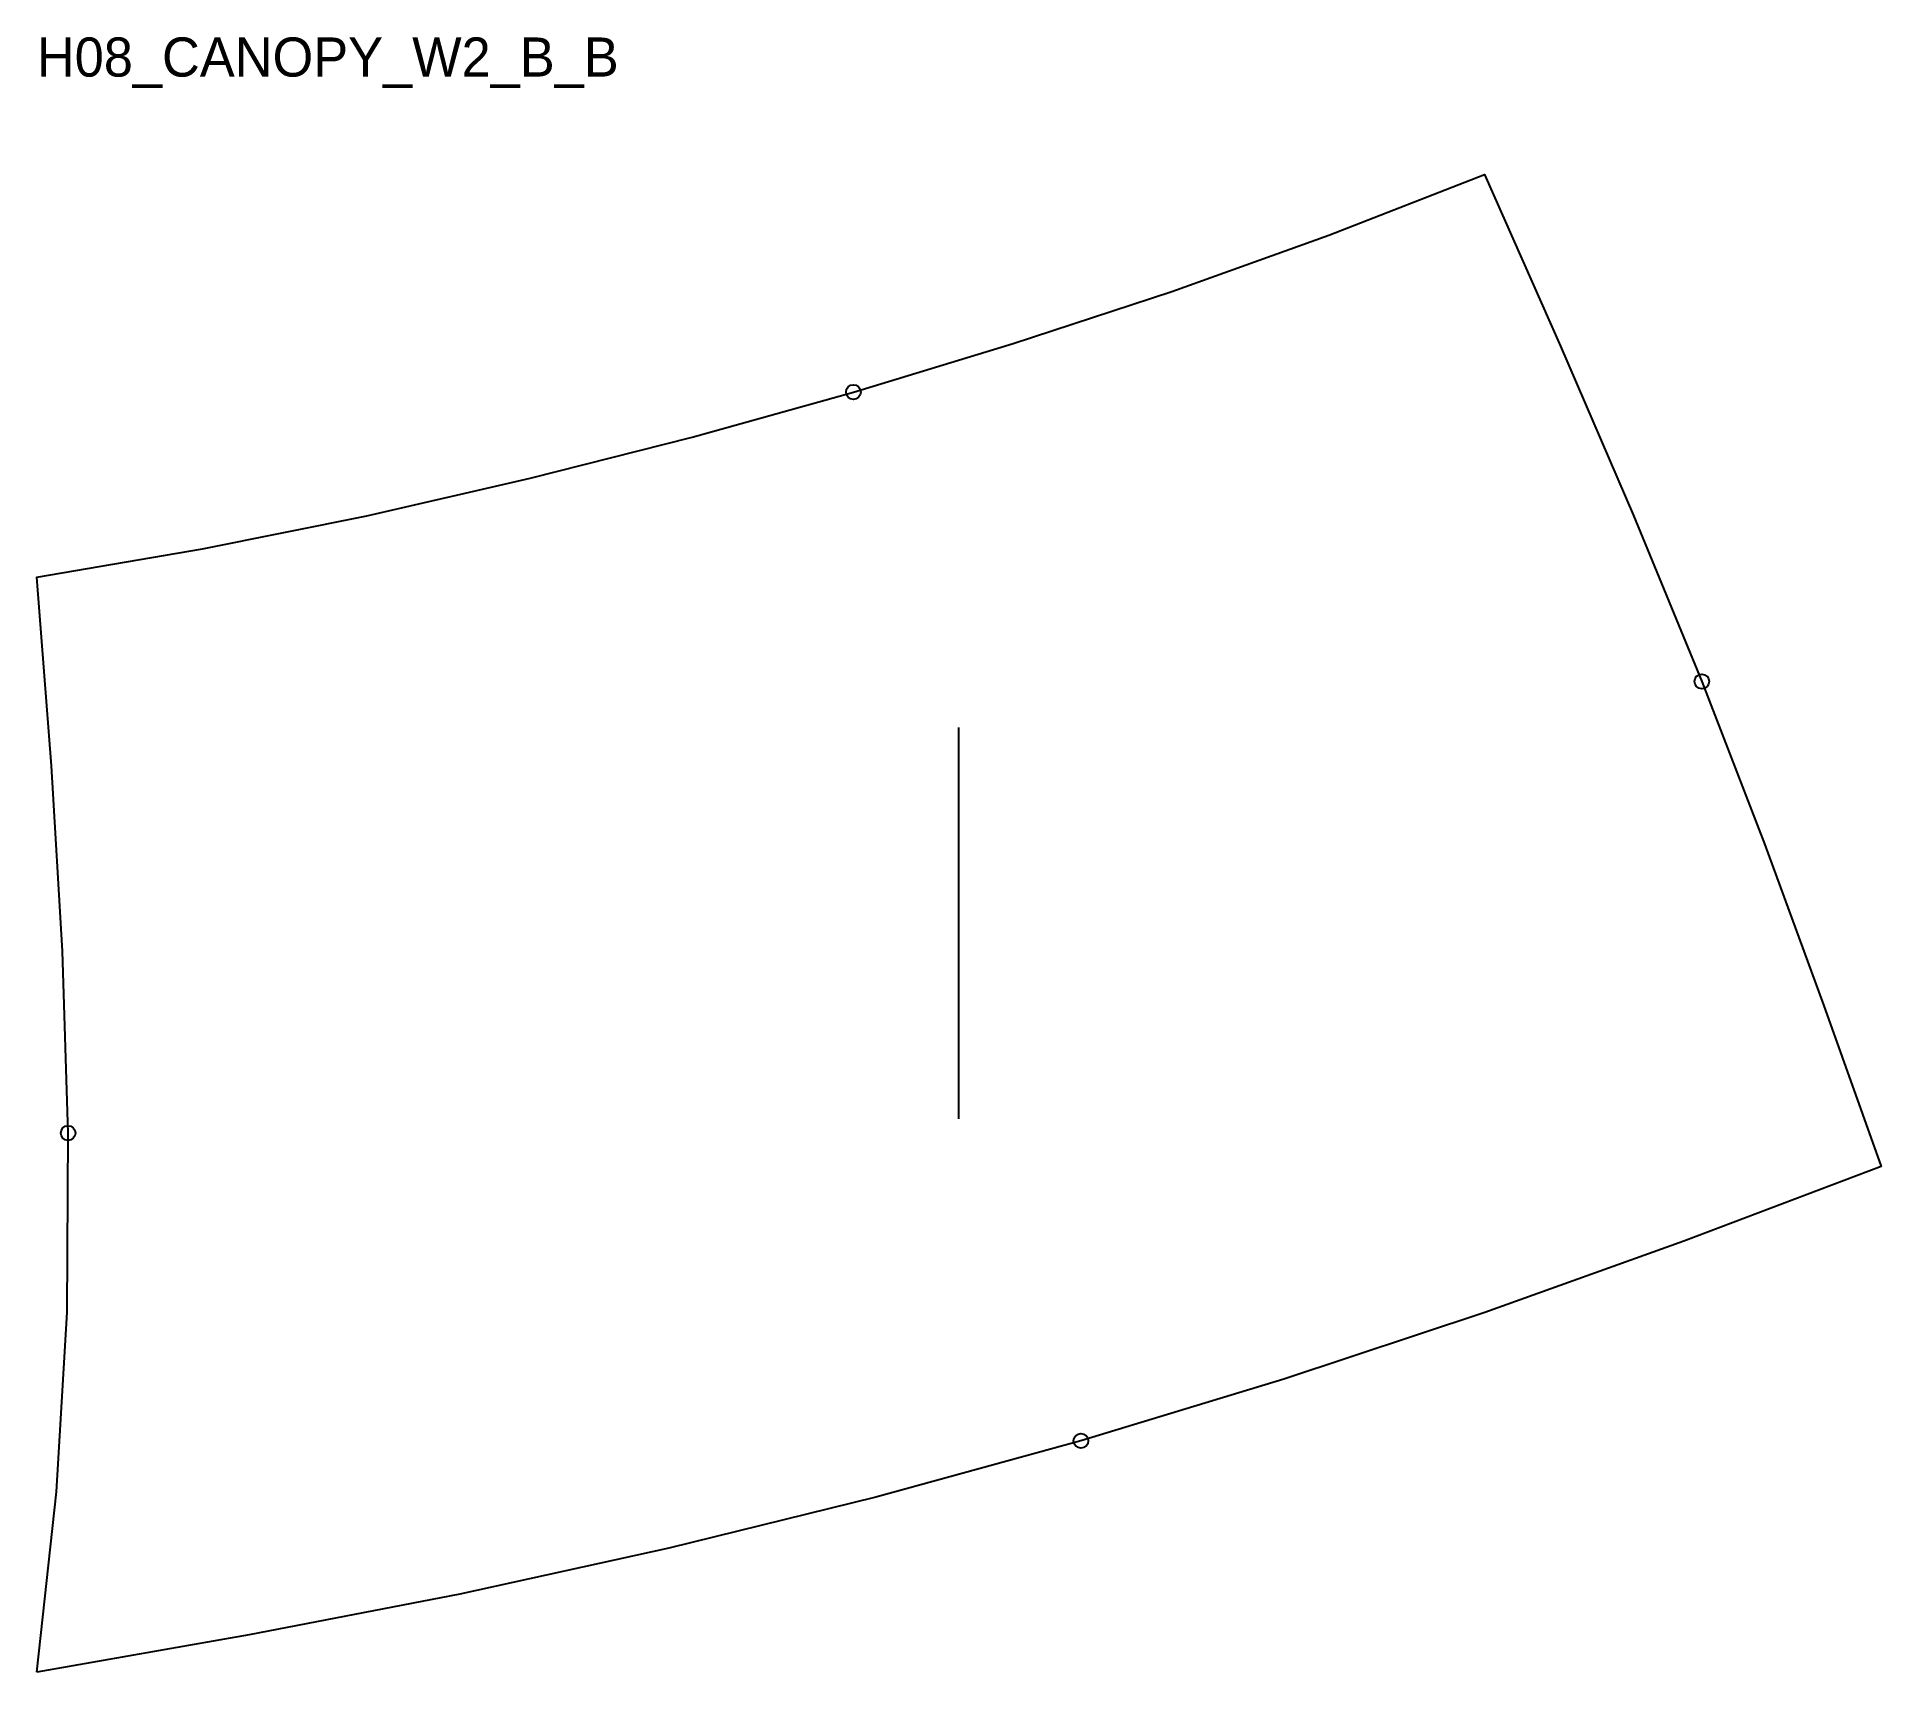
# Model space of a CAD drawing. Header units: millimetres. Extents: x 0 to 377, y 0 to 334.
import ezdxf

# ---------------------------------------------------------------- set-up
doc = ezdxf.new("R2010")
doc.units = ezdxf.units.MM
for name, color, linetype in [('CUT', 1, 'Continuous'), ('GRAIN', 3, 'Continuous'), ('ID', 7, 'Continuous'), ('NOTCH', 2, 'Continuous'), ('SEAM', 5, 'Continuous')]:
    doc.layers.add(name, color=color, linetype=linetype)

msp = doc.modelspace()

# ---------------------------------------------------------------- linework, layer by layer
at = {"layer": 'CUT'}
msp.add_lwpolyline([(0, 0), (4.01, 36.88), (6.2, 73.55), (6.38, 110.17), (5.21, 147.36), (3.02, 185.24), (0, 223.81), (33.82, 229.57), (67.42, 236.35), (100.8, 244), (133.95, 252.44), (166.87, 261.62), (199.55, 271.54), (231.96, 282.21), (264.08, 293.68), (295.83, 306.1), (311.4, 271.04), (326.34, 236.42), (340.28, 202.48), (353.09, 169.29), (365.16, 136.35), (376.92, 103.37), (336.57, 88.07), (295.91, 73.5), (254.86, 59.87), (213.39, 47.27), (171.49, 35.75), (129.17, 25.32), (86.46, 15.96), (43.38, 7.59), (0, 0)], close=True, dxfattribs=at)
at = {"layer": 'GRAIN'}
msp.add_line((188.46, 113.05), (188.46, 193.05), dxfattribs=at)
at = {"layer": 'NOTCH'}
for centre in [(166.87, 261.62), (340.28, 202.48), (6.38, 110.17), (213.39, 47.27)]:
    msp.add_circle(centre, 1.5, dxfattribs=at)
at = {"layer": 'SEAM'}
msp.add_lwpolyline([(0, 0), (4.01, 36.88), (6.2, 73.55), (6.38, 110.17), (5.21, 147.36), (3.02, 185.24), (0, 223.81), (33.82, 229.57), (67.42, 236.35), (100.8, 244), (133.95, 252.44), (166.87, 261.62), (199.55, 271.54), (231.96, 282.21), (264.08, 293.68), (295.83, 306.1), (311.4, 271.04), (326.34, 236.42), (340.28, 202.48), (353.09, 169.29), (365.16, 136.35), (376.92, 103.37), (336.57, 88.07), (295.91, 73.5), (254.86, 59.87), (213.39, 47.27), (171.49, 35.75), (129.17, 25.32), (86.46, 15.96), (43.38, 7.59)], close=True, dxfattribs=at)

# ---------------------------------------------------------------- texts
at = {"layer": 'ID'}
msp.add_text('H08_CANOPY_W2_B_B', height=8, dxfattribs=at).set_placement((0, 326.1))

doc.saveas('drawing.dxf')
